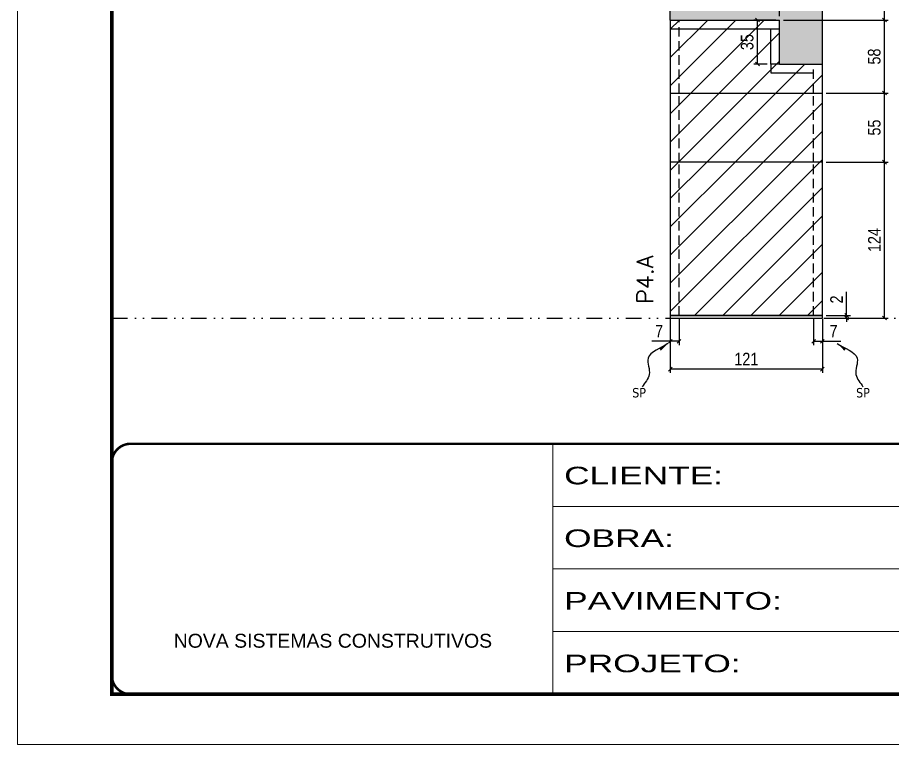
# Model space of a CAD drawing. Extents: x 14400 to 27878, y -21631 to 6985.
# Drawn here: x 19182 to 19878, y 4786 to 5365 of the extents above; entities that cross this region are included whole.
import ezdxf

# ---------------------------------------------------------------- set-up
doc = ezdxf.new("R2010")
doc.units = 0
for name, pattern in [('CONTINUO', [0]), ('DASHED', [0.75, 0.5, -0.25]), ('DIVIDE2', [0.625, 0.25, -0.125, 0, -0.125, 0, -0.125]), ('HIDDEN', [0.375, 0.25, -0.125])]:
    doc.linetypes.add(name, pattern=pattern)
for name, color, linetype in [('COTA', 241, 'Continuous'), ('Nível', 160, 'Continuous'), ('Painéis', 200, 'Continuous'), ('SARR_2.2x7', 40, 'Continuous'), ('Sarrafo de Pressão', 42, 'HIDDEN'), ('texto', 7, 'Continuous')]:
    doc.layers.add(name, color=color, linetype=linetype)
for name, color, linetype, lineweight in [('Folhas', 255, 'Continuous', 9), ('Hachura', 251, 'Continuous', 9), ('SARRAFO DE PRESSAO', 251, 'DASHED', 9), ('Texto Seção', 7, 'Continuous', 15)]:
    doc.layers.add(name, color=color, linetype=linetype, lineweight=lineweight)
doc.styles.add('ARIAL', font='arial.ttf')
doc.styles.add('COTA TECNICA', font='techl___.ttf', dxfattribs={"height": 10})
doc.styles.add('COTA TECNICA-50', font='techl___.ttf', dxfattribs={"height": 10})
doc.styles.add('REGUA-120', font='ROMANS.shx', dxfattribs={"height": 15})
doc.styles.get("Standard").update_dxf_attribs({"font": 'arial.ttf'})
doc.styles.add('Tecnologia', font='')
doc.styles.get('Tecnologia').set_extended_font_data('Forgotten Futurist')
doc.dimstyles.new('COTA PAINEL-50', dxfattribs={"dimtxt": 10, "dimasz": 3, "dimexe": 3, "dimexo": 3, "dimgap": 3, "dimtad": 1, "dimdec": 1, "dimzin": 12, "dimdsep": 46, "dimtxsty": 'COTA TECNICA-50', "dimblk1": 'OBLIQUE', "dimblk2": 'OBLIQUE', "dimsah": 1, "dimcen": 0.9, "dimclrd": 4, "dimclre": 4, "dimclrt": 240, "dimadec": 1, "dimazin": 3, "dimtfac": 1, "dimtdec": 1, "dimtmove": 0, "dimatfit": 3, "dimfxl": 1, "dimtolj": 1, "dimtzin": 12, "dimarcsym": 0})
doc.dimstyles.new('PAINEL', dxfattribs={"dimtxt": 10, "dimasz": 3, "dimexe": 3, "dimexo": 3, "dimgap": 3, "dimtad": 1, "dimdec": 1, "dimzin": 12, "dimdsep": 46, "dimtxsty": 'COTA TECNICA', "dimblk1": 'OBLIQUE', "dimblk2": 'OBLIQUE', "dimsah": 1, "dimcen": 0.9, "dimclrd": 4, "dimclre": 4, "dimclrt": 240, "dimadec": 1, "dimazin": 3, "dimtfac": 1, "dimtdec": 1, "dimtmove": 0, "dimatfit": 3, "dimfxl": 1, "dimtolj": 1, "dimtzin": 12, "dimarcsym": 0})
doc.dimstyles.get("Standard").update_dxf_attribs({"dimtxt": 0.18, "dimasz": 0.18, "dimexe": 0.18, "dimexo": 0.0625, "dimgap": 0.09, "dimtad": 0, "dimtih": 1, "dimtoh": 1, "dimdec": 4, "dimzin": 0, "dimdsep": 46, "dimtxsty": 'Standard', "dimcen": 0.09, "dimadec": 0, "dimazin": 0, "dimtfac": 1, "dimtdec": 4, "dimtofl": 0, "dimtmove": 0, "dimatfit": 3, "dimfxl": 1, "dimtolj": 1, "dimtzin": 0, "dimarcsym": 0})

# ---------------------------------------------------------------- blocks, each defined once
blk = doc.blocks.new('9999999999')
at = {"color": 30, "linetype": 'CONTINUO'}
for p, q in [((98564.56, 34230.21), (98564.56, 34429.45)), ((98564.56, 34379.64), (99583.98, 34379.64)), ((98564.56, 34329.83), (99487.98, 34329.83)), ((98564.56, 34280.02), (99487.98, 34280.02))]:
    blk.add_line(p, q, dxfattribs=at)
at = {"color": 30, "linetype": 'CONTINUO', "const_width": 2}
blk.add_lwpolyline([(99583.98, 34230.21), (99583.98, 34414.45, 0.414214), (99568.98, 34429.45), (98228.98, 34429.45, 0.414214), (98213.98, 34414.45), (98213.98, 34245.21, 0.414214), (98228.98, 34230.21), (99583.98, 34230.21)], format="xyb", dxfattribs=at)
at = {"layer": 'Folhas'}
blk.add_lwpolyline([(98138.98, 34190.21), (99623.98, 34190.21), (99623.98, 35240.21), (98138.98, 35240.21)], close=True, dxfattribs=at)
at = {"layer": 'Folhas', "color": 30, "const_width": 3}
blk.add_lwpolyline([(98213.98, 34230.21), (99583.98, 34230.21), (99583.98, 35200.21), (98213.98, 35200.21)], close=True, dxfattribs=at)
at = {"color": 7, "linetype": 'Continuous', "ltscale": 5, "style": 'ARIAL'}
blk.add_text('NOVA SISTEMAS CONSTRUTIVOS', height=11.0592, dxfattribs=at).set_placement((98263.19, 34267.21))
at = {"layer": 'Folhas', "color": 7, "style": 'Tecnologia', "width": 1.5}
for s, p in [('CLIENTE:', (98573.65, 34397.17)), ('OBRA:', (98573.65, 34347.31)), ('PAVIMENTO:', (98573.65, 34297.5)), ('PROJETO:', (98573.65, 34247.69))]:
    blk.add_text(s, height=14, dxfattribs=at).set_placement(p)
blk = doc.blocks.new('_Oblique')
at = {"color": 0, "linetype": 'ByBlock', "lineweight": -2}
blk.add_line((-0.5, -0.5), (0.5, 0.5), dxfattribs=at)
blk = doc.blocks.new('*D808')
at = {"layer": 'COTA', "color": 4, "lineweight": -2, "transparency": 16777216}
for p, q in [((19701.06, 5124.44), (19701.06, 5081.76)), ((19822.06, 5124.44), (19822.06, 5081.76)), ((19822.06, 5084.76), (19701.06, 5084.76))]:
    blk.add_line(p, q, dxfattribs=at)
at = {"layer": 'Defpoints', "color": 0, "transparency": 16777216}
for p in [(19701.06, 5127.44), (19822.06, 5127.44), (19701.06, 5084.76)]:
    blk.add_point(p, dxfattribs=at)
at = {"layer": 'COTA', "color": 4, "lineweight": -2, "transparency": 16777216, "xscale": 3, "yscale": 3, "zscale": 3, "rotation": 180}
blk.add_blockref('_Oblique', (19701.06, 5084.76), dxfattribs=at)
at = {"layer": 'COTA', "color": 4, "lineweight": -2, "transparency": 16777216, "xscale": 3, "yscale": 3, "zscale": 3}
blk.add_blockref('_Oblique', (19822.06, 5084.76), dxfattribs=at)
at = {"layer": 'COTA', "color": 240, "transparency": 16777216, "insert": (19761.56, 5092.82), "char_height": 10, "attachment_point": 5, "style": 'COTA TECNICA'}
blk.add_mtext('\\A1;121', dxfattribs=at)
blk = doc.blocks.new('*D809')
at = {"layer": 'COTA', "color": 4, "lineweight": -2, "transparency": 16777216}
for p, q in [((19815.06, 5124.44), (19815.06, 5103.93)), ((19822.06, 5122.44), (19822.06, 5103.93)), ((19815.06, 5106.93), (19822.06, 5106.93)), ((19822.06, 5106.93), (19836.79, 5106.93))]:
    blk.add_line(p, q, dxfattribs=at)
at = {"layer": 'Defpoints', "color": 0, "transparency": 16777216}
for p in [(19815.06, 5127.44), (19822.06, 5125.44), (19822.06, 5106.93)]:
    blk.add_point(p, dxfattribs=at)
at = {"layer": 'COTA', "color": 4, "lineweight": -2, "transparency": 16777216, "xscale": 3, "yscale": 3, "zscale": 3, "rotation": 180}
blk.add_blockref('_Oblique', (19815.06, 5106.93), dxfattribs=at)
at = {"layer": 'COTA', "color": 4, "lineweight": -2, "transparency": 16777216, "xscale": 3, "yscale": 3, "zscale": 3}
blk.add_blockref('_Oblique', (19822.06, 5106.93), dxfattribs=at)
at = {"layer": 'COTA', "color": 240, "transparency": 16777216, "insert": (19830.93, 5115), "char_height": 10, "attachment_point": 5, "style": 'COTA TECNICA-50'}
blk.add_mtext('\\A1;7', dxfattribs=at)
blk = doc.blocks.new('*D810')
at = {"layer": 'COTA', "color": 4, "lineweight": -2, "transparency": 16777216}
for p, q in [((19701.06, 5122.44), (19701.06, 5103.93)), ((19708.06, 5124.44), (19708.06, 5103.93)), ((19701.06, 5106.93), (19686.33, 5106.93)), ((19708.06, 5106.93), (19701.06, 5106.93))]:
    blk.add_line(p, q, dxfattribs=at)
at = {"layer": 'Defpoints', "color": 0, "transparency": 16777216}
for p in [(19701.06, 5125.44), (19708.06, 5127.44), (19701.06, 5106.93)]:
    blk.add_point(p, dxfattribs=at)
at = {"layer": 'COTA', "color": 4, "lineweight": -2, "transparency": 16777216, "xscale": 3, "yscale": 3, "zscale": 3, "rotation": 180}
blk.add_blockref('_Oblique', (19701.06, 5106.93), dxfattribs=at)
at = {"layer": 'COTA', "color": 4, "lineweight": -2, "transparency": 16777216, "xscale": 3, "yscale": 3, "zscale": 3}
blk.add_blockref('_Oblique', (19708.06, 5106.93), dxfattribs=at)
at = {"layer": 'COTA', "color": 240, "transparency": 16777216, "insert": (19692.2, 5115), "char_height": 10, "attachment_point": 5, "style": 'COTA TECNICA-50'}
blk.add_mtext('\\A1;7', dxfattribs=at)
blk = doc.blocks.new('*D813')
at = {"layer": 'COTA', "color": 4, "linetype": 'ByBlock', "lineweight": -2, "transparency": 16777216}
for p, q in [((19825.06, 5249.44), (19874.43, 5249.44)), ((19871.43, 5125.44), (19871.43, 5249.44)), ((19825.06, 5125.44), (19874.43, 5125.44))]:
    blk.add_line(p, q, dxfattribs=at)
at = {"layer": 'Defpoints', "color": 0, "linetype": 'ByBlock', "transparency": 16777216}
for p in [(19822.06, 5249.44), (19871.43, 5249.44), (19822.06, 5125.44)]:
    blk.add_point(p, dxfattribs=at)
at = {"layer": 'COTA', "color": 4, "linetype": 'ByBlock', "lineweight": -2, "transparency": 16777216, "xscale": 3, "yscale": 3, "zscale": 3}
for p, rotation in [((19871.43, 5249.44), 90), ((19871.43, 5125.44), 270)]:
    blk.add_blockref('_Oblique', p, dxfattribs=dict(at, rotation=rotation))
at = {"layer": 'COTA', "color": 240, "linetype": 'ByBlock', "transparency": 16777216, "insert": (19863.36, 5187.44), "char_height": 10, "attachment_point": 5, "rotation": 90, "style": 'COTA TECNICA'}
blk.add_mtext('\\A1;124', dxfattribs=at)
blk = doc.blocks.new('*D811')
at = {"layer": 'COTA', "color": 4, "lineweight": -2, "transparency": 16777216}
for p, q in [((19841.32, 5127.44), (19841.32, 5146.24)), ((19825.06, 5127.44), (19844.32, 5127.44)), ((19825.06, 5125.44), (19844.32, 5125.44)), ((19841.32, 5125.44), (19841.32, 5127.44)), ((19841.32, 5125.44), (19841.32, 5122.44))]:
    blk.add_line(p, q, dxfattribs=at)
at = {"layer": 'Defpoints', "color": 0, "transparency": 16777216}
for p in [(19822.06, 5127.44), (19822.06, 5125.44), (19841.32, 5125.44)]:
    blk.add_point(p, dxfattribs=at)
at = {"layer": 'COTA', "color": 4, "lineweight": -2, "transparency": 16777216, "xscale": 3, "yscale": 3, "zscale": 3}
for p, rotation in [((19841.32, 5127.44), 270), ((19841.32, 5125.44), 90)]:
    blk.add_blockref('_Oblique', p, dxfattribs=dict(at, rotation=rotation))
at = {"layer": 'COTA', "color": 240, "transparency": 16777216, "insert": (19833.32, 5140.18), "char_height": 10, "attachment_point": 5, "rotation": 90, "style": 'COTA TECNICA-50'}
blk.add_mtext('\\A1;2', dxfattribs=at)
blk = doc.blocks.new('*D812')
at = {"layer": 'COTA', "color": 4, "linetype": 'ByBlock', "lineweight": -2, "transparency": 16777216}
for p, q in [((19825.06, 5249.44), (19874.43, 5249.44)), ((19871.43, 5125.44), (19871.43, 5249.44)), ((19825.06, 5125.44), (19874.43, 5125.44))]:
    blk.add_line(p, q, dxfattribs=at)
at = {"layer": 'Defpoints', "color": 0, "linetype": 'ByBlock', "transparency": 16777216}
for p in [(19822.06, 5249.44), (19871.43, 5249.44), (19822.06, 5125.44)]:
    blk.add_point(p, dxfattribs=at)
at = {"layer": 'COTA', "color": 4, "linetype": 'ByBlock', "lineweight": -2, "transparency": 16777216, "xscale": 3, "yscale": 3, "zscale": 3}
for p, rotation in [((19871.43, 5249.44), 90), ((19871.43, 5125.44), 270)]:
    blk.add_blockref('_Oblique', p, dxfattribs=dict(at, rotation=rotation))
at = {"layer": 'COTA', "color": 240, "linetype": 'ByBlock', "transparency": 16777216, "insert": (19863.36, 5187.44), "char_height": 10, "attachment_point": 5, "rotation": 90, "style": 'COTA TECNICA'}
blk.add_mtext('\\A1;124', dxfattribs=at)
blk = doc.blocks.new('*D814')
at = {"layer": 'COTA', "color": 4, "lineweight": -2, "transparency": 16777216}
for p, q in [((19785.06, 5362.44), (19767.47, 5362.44)), ((19770.47, 5327.44), (19770.47, 5362.44)), ((19778.06, 5327.44), (19767.47, 5327.44))]:
    blk.add_line(p, q, dxfattribs=at)
at = {"layer": 'Defpoints', "color": 0, "transparency": 16777216}
for p in [(19770.47, 5362.44), (19788.06, 5362.44), (19781.06, 5327.44)]:
    blk.add_point(p, dxfattribs=at)
at = {"layer": 'COTA', "color": 4, "lineweight": -2, "transparency": 16777216, "xscale": 3, "yscale": 3, "zscale": 3}
for p, rotation in [((19770.47, 5362.44), 90), ((19770.47, 5327.44), 270)]:
    blk.add_blockref('_Oblique', p, dxfattribs=dict(at, rotation=rotation))
at = {"layer": 'COTA', "color": 240, "transparency": 16777216, "insert": (19762.25, 5344.94), "char_height": 10, "attachment_point": 5, "rotation": 90, "style": 'COTA TECNICA'}
blk.add_mtext('\\A1;35', dxfattribs=at)
blk = doc.blocks.new('*D967')
at = {"layer": 'COTA', "color": 4, "lineweight": -2, "transparency": 16777216}
for p, q in [((19788.06, 5365.44), (19788.06, 5388.09)), ((19822.06, 5379.44), (19822.06, 5388.09)), ((19788.06, 5385.09), (19822.06, 5385.09))]:
    blk.add_line(p, q, dxfattribs=at)
at = {"layer": 'Defpoints', "color": 0, "transparency": 16777216}
for p in [(19822.06, 5385.09), (19822.06, 5376.44), (19788.06, 5362.44)]:
    blk.add_point(p, dxfattribs=at)
at = {"layer": 'COTA', "color": 4, "lineweight": -2, "transparency": 16777216, "xscale": 3, "yscale": 3, "zscale": 3, "rotation": 180}
blk.add_blockref('_Oblique', (19788.06, 5385.09), dxfattribs=at)
at = {"layer": 'COTA', "color": 4, "lineweight": -2, "transparency": 16777216, "xscale": 3, "yscale": 3, "zscale": 3}
blk.add_blockref('_Oblique', (19822.06, 5385.09), dxfattribs=at)
at = {"layer": 'COTA', "color": 240, "transparency": 16777216, "insert": (19805.06, 5393.31), "char_height": 10, "attachment_point": 5, "style": 'COTA TECNICA'}
blk.add_mtext('\\A1;34', dxfattribs=at)
blk = doc.blocks.new('*D968')
at = {"layer": 'COTA', "color": 4, "lineweight": -2, "transparency": 16777216}
for p, q in [((19791.06, 5362.44), (19874.43, 5362.44)), ((19871.43, 5304.44), (19871.43, 5362.44)), ((19825.06, 5304.44), (19874.43, 5304.44))]:
    blk.add_line(p, q, dxfattribs=at)
at = {"layer": 'Defpoints', "color": 0, "transparency": 16777216}
for p in [(19788.06, 5362.44), (19871.43, 5362.44), (19822.06, 5304.44)]:
    blk.add_point(p, dxfattribs=at)
at = {"layer": 'COTA', "color": 4, "lineweight": -2, "transparency": 16777216, "xscale": 3, "yscale": 3, "zscale": 3}
for p, rotation in [((19871.43, 5362.44), 90), ((19871.43, 5304.44), 270)]:
    blk.add_blockref('_Oblique', p, dxfattribs=dict(at, rotation=rotation))
at = {"layer": 'COTA', "color": 240, "transparency": 16777216, "insert": (19863.3, 5333.44), "char_height": 10, "attachment_point": 5, "rotation": 90, "style": 'COTA TECNICA'}
blk.add_mtext('\\A1;58', dxfattribs=at)
blk = doc.blocks.new('*D969')
at = {"layer": 'COTA', "color": 4, "lineweight": -2, "transparency": 16777216}
for p, q in [((19871.43, 5376.44), (19871.43, 5395.55)), ((19825.06, 5376.44), (19874.43, 5376.44)), ((19871.43, 5362.44), (19871.43, 5376.44)), ((19791.06, 5362.44), (19874.43, 5362.44))]:
    blk.add_line(p, q, dxfattribs=at)
at = {"layer": 'Defpoints', "color": 0, "transparency": 16777216}
for p in [(19822.06, 5376.44), (19871.43, 5376.44), (19788.06, 5362.44)]:
    blk.add_point(p, dxfattribs=at)
at = {"layer": 'COTA', "color": 4, "lineweight": -2, "transparency": 16777216, "xscale": 3, "yscale": 3, "zscale": 3}
for p, rotation in [((19871.43, 5376.44), 90), ((19871.43, 5362.44), 270)]:
    blk.add_blockref('_Oblique', p, dxfattribs=dict(at, rotation=rotation))
at = {"layer": 'COTA', "color": 240, "transparency": 16777216, "insert": (19863.36, 5387.49), "char_height": 10, "attachment_point": 5, "rotation": 90, "style": 'COTA TECNICA'}
blk.add_mtext('\\A1;14', dxfattribs=at)
blk = doc.blocks.new('*D978')
at = {"layer": 'COTA', "color": 4, "lineweight": -2, "transparency": 16777216}
for p, q in [((19825.06, 5304.44), (19874.43, 5304.44)), ((19871.43, 5249.44), (19871.43, 5304.44)), ((19825.06, 5249.44), (19874.43, 5249.44))]:
    blk.add_line(p, q, dxfattribs=at)
at = {"layer": 'Defpoints', "color": 0, "transparency": 16777216}
for p in [(19822.06, 5304.44), (19871.43, 5304.44), (19822.06, 5249.44)]:
    blk.add_point(p, dxfattribs=at)
at = {"layer": 'COTA', "color": 4, "lineweight": -2, "transparency": 16777216, "xscale": 3, "yscale": 3, "zscale": 3}
for p, rotation in [((19871.43, 5304.44), 90), ((19871.43, 5249.44), 270)]:
    blk.add_blockref('_Oblique', p, dxfattribs=dict(at, rotation=rotation))
at = {"layer": 'COTA', "color": 240, "transparency": 16777216, "insert": (19863.32, 5276.94), "char_height": 10, "attachment_point": 5, "rotation": 90, "style": 'COTA TECNICA'}
blk.add_mtext('\\A1;55', dxfattribs=at)

msp = doc.modelspace()

# ---------------------------------------------------------------- hatches: boundary and pattern name
at = {"layer": 'COTA', "linetype": 'ByBlock'}
h = msp.add_hatch(dxfattribs=at)
h.set_pattern_fill('AR-CONC', color=256, scale=0.03)
h.paths.add_polyline_path([(19822.061, 5376.435), (19701.061, 5376.435), (19701.061, 5362.435), (19788.061, 5362.435), (19788.061, 5327.435), (19822.061, 5327.435)])
at = {"layer": 'Hachura'}
h = msp.add_hatch(dxfattribs=at)
h.set_pattern_fill('ANSI31', color=256, scale=5)
h.paths.add_polyline_path([(19822.061, 5327.435), (19788.061, 5327.435), (19788.061, 5362.435), (19701.061, 5362.435), (19701.061, 5304.435), (19822.061, 5304.435)])
h.paths.add_polyline_path([(19822.061, 5304.435), (19701.061, 5304.435), (19701.061, 5249.435), (19822.061, 5249.435)])
h = msp.add_hatch(dxfattribs=at)
h.set_pattern_fill('ANSI31', color=256, scale=5)
h.paths.add_polyline_path([(19822.061, 5249.435), (19701.061, 5249.435), (19701.061, 5127.435), (19822.061, 5127.435)])
h.paths.add_polyline_path([(20098.805, 5249.435), (19977.805, 5249.435), (19977.805, 5127.435), (20098.805, 5127.435)])
h.paths.add_polyline_path([(20098.805, 5312.435), (19977.805, 5312.435), (19977.805, 5249.435), (20098.805, 5249.435)])

# ---------------------------------------------------------------- linework, layer by layer
at = {"layer": 'COTA'}
for p, q in [((19701.061, 5362.435), (19701.061, 5376.435)), ((19822.061, 5327.435), (19822.061, 5376.435)), ((19788.061, 5327.435), (19781.061, 5327.435)), ((19781.061, 5327.435), (19781.061, 5320.435))]:
    msp.add_line(p, q, dxfattribs=at)
at = {"layer": 'Nível', "color": 4, "linetype": 'DIVIDE2', "ltscale": 50}
msp.add_line((19256.967, 5125.435), (20626.967, 5125.435), dxfattribs=at)
at = {"layer": 'Painéis'}
for p, q in [((19701.061, 5362.435), (19788.061, 5362.435)), ((19701.061, 5362.435), (19701.061, 5127.435)), ((19788.061, 5327.435), (19788.061, 5362.435)), ((19788.061, 5327.435), (19822.061, 5327.435)), ((19822.061, 5127.435), (19822.061, 5327.435)), ((19701.061, 5304.435), (19822.061, 5304.435)), ((19822.061, 5249.435), (19701.061, 5249.435)), ((19701.061, 5127.435), (19822.061, 5127.435))]:
    msp.add_line(p, q, dxfattribs=at)
msp.add_lwpolyline([(19822.061, 5127.435), (19701.061, 5127.435), (19701.061, 5125.435), (19822.061, 5125.435)], close=True, dxfattribs=at)
at = {"layer": 'SARR_2.2x7'}
for p, q in [((19701.061, 5355.435), (19788.061, 5355.435)), ((19781.061, 5327.435), (19781.061, 5355.435)), ((19781.061, 5320.435), (19815.061, 5320.435))]:
    msp.add_line(p, q, dxfattribs=at)
at = {"layer": 'Sarrafo de Pressão', "ltscale": 30}
for p, q in [((19708.061, 5304.435), (19708.061, 5362.435)), ((19815.061, 5304.435), (19815.061, 5327.435)), ((19708.061, 5249.435), (19708.061, 5304.435)), ((19815.061, 5249.435), (19815.061, 5304.435)), ((19708.061, 5127.435), (19708.061, 5249.435)), ((19815.061, 5127.435), (19815.061, 5249.435))]:
    msp.add_line(p, q, dxfattribs=at)

# ---------------------------------------------------------------- block references
at = {"layer": 'SARRAFO DE PRESSAO', "color": 6, "linetype": 'ByBlock'}
msp.add_blockref('9999999999', (-78957.011, -29404.053), dxfattribs=at)

# ---------------------------------------------------------------- texts
at = {"layer": 'texto', "color": 0, "char_height": 7.5, "attachment_point": 5}
for insert in [(19676.284, 5065.944), (19854.309, 5065.944)]:
    msp.add_mtext('{\\fTahoma|b0|i0|c0|p34;\\C4;SP}', dxfattribs=dict(at, insert=insert))
at = {"layer": 'Texto Seção', "insert": (19687.59, 5136.687), "char_height": 13, "width": 285.32988, "attachment_point": 7, "rotation": 90, "style": 'REGUA-120'}
msp.add_mtext('P4.A', dxfattribs=at)

# ---------------------------------------------------------------- dimensions: what is measured, and where the dimension line sits
at = {"layer": 'COTA'}
for base, p1, p2, dimstyle, picture, middle in [((19822.061, 5385.087), (19788.061, 5362.435), (19822.061, 5376.435), 'PAINEL', '*D967', (19805.061, 5393.307)), ((19822.061, 5106.925), (19815.061, 5127.435), (19822.061, 5125.435), 'COTA PAINEL-50', '*D809', (19830.927, 5114.998))]:
    dim = msp.add_linear_dim(base=base, p1=p1, p2=p2, dimstyle=dimstyle, dxfattribs=at)
    dim.commit()
    dim.dimension.update_dxf_attribs({"geometry": picture, "text_midpoint": middle})
for base, p1, p2, angle, dimstyle, picture, middle in [((19871.428, 5376.435), (19788.061, 5362.435), (19822.061, 5376.435), 90, 'PAINEL', '*D969', (19863.355, 5387.494)), ((19770.468, 5362.435), (19781.061, 5327.435), (19788.061, 5362.435), 90, 'PAINEL', '*D814', (19762.249, 5344.935)), ((19871.428, 5362.435), (19822.061, 5304.435), (19788.061, 5362.435), 90, 'PAINEL', '*D968', (19863.297, 5333.435)), ((19871.428, 5304.435), (19822.061, 5249.435), (19822.061, 5304.435), 90, 'PAINEL', '*D978', (19863.319, 5276.935)), ((19701.061, 5106.925), (19708.061, 5127.435), (19701.061, 5125.435), 180, 'COTA PAINEL-50', '*D810', (19692.196, 5114.998))]:
    dim = msp.add_linear_dim(base=base, p1=p1, p2=p2, angle=angle, dimstyle=dimstyle, dxfattribs=at)
    dim.commit()
    dim.dimension.update_dxf_attribs({"geometry": picture, "text_midpoint": middle})
at = {"layer": 'COTA', "linetype": 'ByBlock'}
for picture in ['*D813', '*D812']:
    dim = msp.add_aligned_dim(p1=(19822.061, 5125.435), p2=(19822.061, 5249.435), distance=-49.367, dimstyle='PAINEL', dxfattribs=at)
    dim.commit()
    dim.dimension.update_dxf_attribs({"geometry": picture, "text_midpoint": (19863.355, 5187.435)})
at = {"layer": 'COTA'}
dim = msp.add_linear_dim(base=(19841.319, 5125.435), p1=(19822.061, 5127.435), p2=(19822.061, 5125.435), angle=90, dimstyle='COTA PAINEL-50', dxfattribs=at)
dim.commit()
dim.dimension.update_dxf_attribs({"geometry": '*D811', "text_midpoint": (19841.319, 5140.182), "dimtype": 160})
dim = msp.add_linear_dim(base=(19701.061, 5084.757), p1=(19822.061, 5127.435), p2=(19701.061, 5127.435), angle=180, dimstyle='PAINEL', override={"dimarcsym": 2}, dxfattribs=at)
dim.commit()
dim.dimension.update_dxf_attribs({"geometry": '*D808', "text_midpoint": (19761.561, 5092.816)})

# ---------------------------------------------------------------- leaders
at = {"layer": 'COTA', "path_type": 1}
for points in [[(19699.232, 5105.255), (19683.447, 5093.42), (19684.372, 5080.413), (19678.819, 5070.631)], [(19833.89, 5105.255), (19849.675, 5093.42), (19848.75, 5080.413), (19854.303, 5070.631)]]:
    msp.add_leader(points, dimstyle='Standard', override={"dimasz": 8}, dxfattribs=at)

doc.saveas('drawing.dxf')
